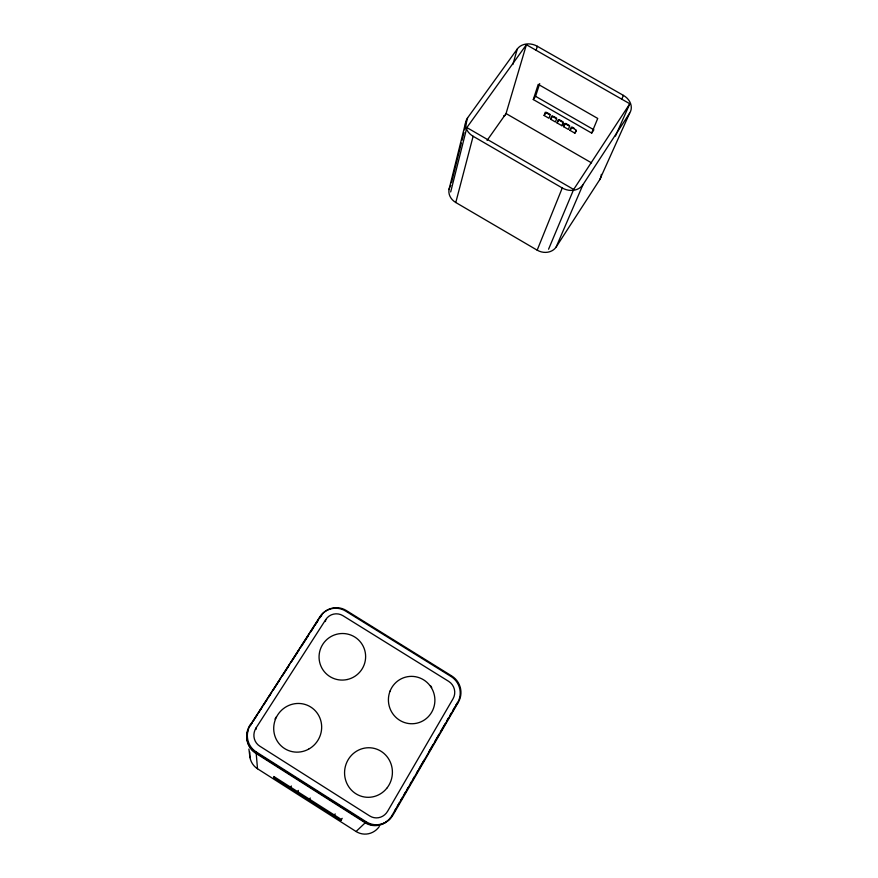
<?xml version="1.0" encoding="UTF-8"?>
<svg xmlns="http://www.w3.org/2000/svg" width="878" height="878" viewBox="0 0 878 878"><rect width="100%" height="100%" fill="white"/><g stroke="black" fill="none" stroke-linecap="round" stroke-linejoin="round"><path stroke-width="1.32" d="M319.647 618.156L319.866 616.839A18.701 18.493 -17.4 0 1 345.581 611.033L451.072 676.51A19.075 18.57 69.9 0 1 457.679 702.587L391.873 815.684M325.398 621.525L325.771 619.561A12.479 12.336 -16.7 0 1 342.936 615.687L448.658 681.35A12.72 12.38 69.6 0 1 453.048 698.756L387.626 811.261A13.609 12.983 -82.2 0 1 369.704 815.947L259.712 746.124A13.389 12.874 -55.3 0 1 256.08 727.917L325.771 619.561M465.669 122.349L449.02 189.527M451.457 182.69L461.323 143.015M461.982 140.359L463.957 132.424M464.616 129.779L467.579 117.882L517.307 48.959A14.992 12.182 18 0 1 537.325 46.282L623.402 95.384A15.091 12.336 22.1 0 1 629.647 113.163L599.74 179.661L556.202 246.937A14.224 12.292 21.6 0 1 537.171 250.164L455.781 202.511A14.147 12.138 16.3 0 1 450.798 185.335M450.688 191.953L466.855 127.562L526.394 44.723L629.811 103.769L615.445 136.068M455.781 202.511L473.121 136.277A15.464 12.94 16.5 0 1 467.579 117.882M512.851 64.511L517.307 48.959M487.07 140.436L506.046 113.558L526.394 44.723M536.129 50.167L537.325 46.282M533.297 99.543L538.236 84.332L597.731 118.442L591.684 133.094L533.297 99.543L535.569 96.306L539.707 83.597M544.119 115.49L545.238 112.241L550.1 115.04L548.969 118.278L544.119 115.49L546.346 112.252M550.583 119.21L551.724 115.973L556.597 118.771L555.434 121.998L550.583 119.21L552.8 115.973M557.047 122.931L558.221 119.704L563.094 122.514L561.909 125.719L557.047 122.931L559.264 119.682L563.138 121.91M563.522 126.651L564.719 123.447L569.602 126.245L568.384 129.45L563.522 126.651L565.728 123.403L569.613 125.631M570.009 130.383L571.227 127.189L576.111 129.999L574.87 133.182L570.009 130.383L572.204 127.123L574.146 128.243M537.171 250.164L562.26 187.969A15.552 13.115 21.5 0 0 582.981 184.665L629.647 113.163M548.574 249.209L573.663 189.461L629.811 103.769M556.202 246.937L582.981 184.665M621.778 99.148L623.402 95.384M394.606 810.965L395.978 808.605M397.35 806.245L399.391 802.701M400.763 800.341L402.135 797.981M404.187 794.436L405.548 792.077M406.92 789.717L408.281 787.357M410.333 783.813L411.705 781.453M413.077 779.093L414.438 776.734M416.49 773.189L417.862 770.829M419.223 768.47L424.008 760.205M428.804 751.941L432.898 744.851M434.95 741.317L439.055 734.227M440.427 731.868L445.212 723.604M446.573 721.244L448.625 717.699M449.997 715.34L451.369 712.98M452.73 710.62L454.782 707.075M257.495 768.755L256.08 751.831A20.084 19.305 -55.3 0 1 250.658 724.482L320.514 616.301A18.712 18.504 -16.7 0 1 346.239 610.495L451.786 675.994A19.075 18.581 69.7 0 1 458.404 702.093L393.168 814.762A20.403 19.47 -82.2 0 1 366.258 821.83L356.073 831.499L257.495 768.755A18.076 17.308 -58.1 0 1 249.769 752.172M340.927 820.458L341.125 819.328L273.782 776.481L273.749 777.699L340.927 820.458L342.19 818.329M333.925 816.002L335.187 813.884M308.968 800.121L310.252 798.014M297.027 792.516L298.322 790.419M290.069 788.093L291.364 785.997M274.99 719.049L276.449 716.755M252.326 722.418L250.109 725.854L319.866 616.839M253.808 720.125L257.506 714.396M258.988 712.102L261.94 707.525M263.422 705.232L267.121 699.503M268.602 697.209L270.819 693.774M273.036 690.338L279.698 680.022M282.65 675.445L289.312 665.129M291.529 661.694L298.926 650.236M301.154 646.801L308.551 635.343M310.768 631.908L313.72 627.32M315.202 625.026L318.165 620.45M591.684 133.094L593.868 129.79L535.569 96.306M574.87 133.182L576.33 131.009M561.909 125.719L563.38 123.557M456.834 703.541L457.679 702.587M455.671 705.155L458.404 702.093M247.75 730.869A19.996 19.206 -55.4 0 0 255.498 753.072L365.094 822.719L365.544 822.291A20.403 19.47 -82 0 0 392.444 815.234M547.312 112.812L550.221 114.48M553.766 116.522L556.674 118.201M506.046 113.558L591.574 162.891M466.855 127.562L573.663 189.461M473.121 136.277L562.26 187.969M256.08 751.831L366.258 821.83M250.011 724.976A20.084 19.294 -55.3 0 0 255.432 752.325L365.544 822.291M430.472 685.597L431.713 687.507M248.913 749.066L250 757.648M255.432 752.325L255.498 753.072M256.08 727.917L256.178 729.201M379.318 826.516A18.339 17.439 -80.1 0 1 356.073 831.499M390.897 817.22A20.304 19.371 -81.9 0 1 365.094 822.719M320.613 616.795A18.625 18.416 -18.3 0 1 321.732 615.489M601.309 174.393A13.839 11.623 22.3 0 1 599.74 179.661M503.742 115.797A13.752 11.491 17.9 0 1 505.069 115.534M390.084 691.052A23.706 23.223 79.1 0 0 414.921 723.538A23.706 23.223 79.1 0 0 429.935 685.575A23.706 23.223 79.1 0 0 390.084 691.052M347.161 679.539A23.377 23.19 -44.8 0 0 359.673 641.105A23.377 23.19 -44.8 0 0 320.207 649.742A23.377 23.19 -44.8 0 0 347.161 679.539M308.595 749.175A24.54 23.783 -59.5 0 0 310.724 707.01A24.54 23.783 -59.5 0 0 273.738 727.236A24.54 23.783 -59.5 0 0 308.595 749.175M386.726 788.345A24.814 23.904 -80.7 0 0 372.777 748.089A24.814 23.904 -80.7 0 0 345.954 781.146A24.814 23.904 -80.7 0 0 386.726 788.345"/></g></svg>
